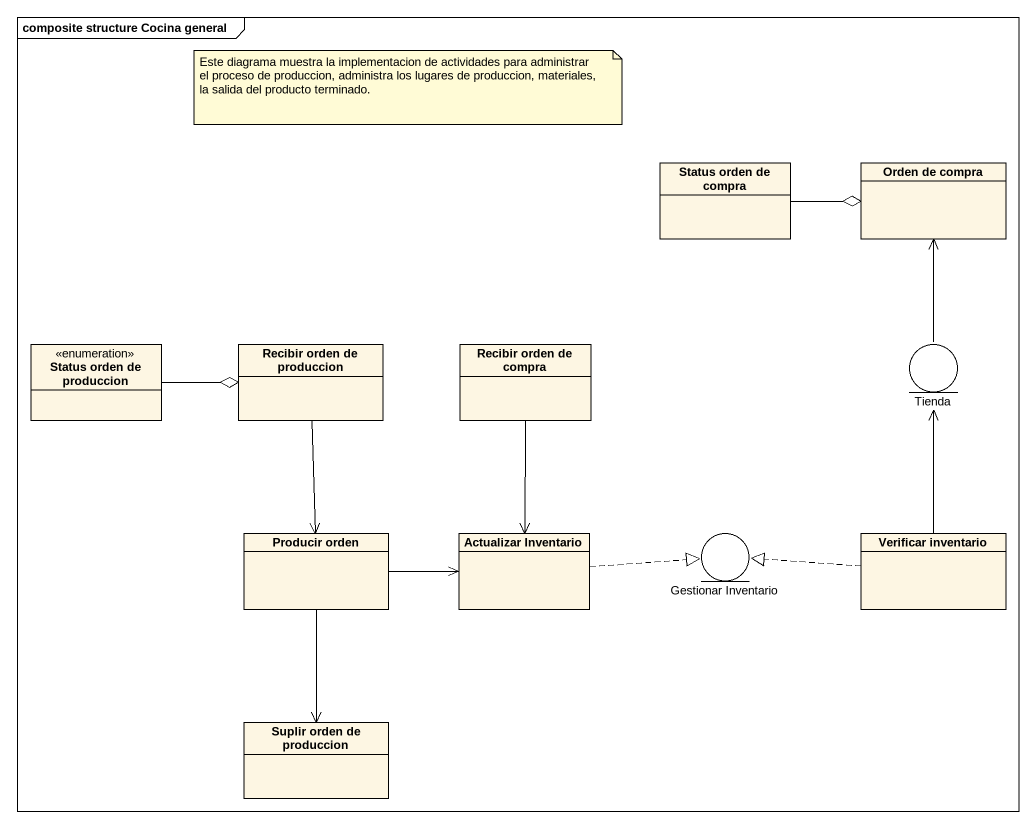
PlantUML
@startuml
mainframe composite structure Cocina general
allowmixing
hide circle
hide empty members
class "Status orden de compra" as Status_orden_de_compra
class "Orden de compra" as Orden_de_compra
enum "Status orden de produccion" as Status_orden_de_produccion
class "Recibir orden de produccion" as Recibir_orden_de_produccion
class "Recibir orden de compra" as Recibir_orden_de_compra
entity Tienda
class "Producir orden" as Producir_orden
class "Actualizar Inventario" as Actualizar_Inventario
entity "Gestionar Inventario" as Gestionar_Inventario
class "Verificar inventario" as Verificar_inventario
class "Suplir orden de produccion" as Suplir_orden_de_produccion
Status_orden_de_compra -right-o Orden_de_compra
Status_orden_de_produccion -right-o Recibir_orden_de_produccion
Recibir_orden_de_produccion --> Producir_orden
Recibir_orden_de_compra --> Actualizar_Inventario
Tienda -up-> Orden_de_compra
Producir_orden -right-> Actualizar_Inventario
Producir_orden --> Suplir_orden_de_produccion
Actualizar_Inventario .right.|> Gestionar_Inventario
Verificar_inventario -up-> Tienda
Verificar_inventario .left.|> Gestionar_Inventario
note as N1
  Este diagrama muestra la implementacion de actividades para administrar el proceso de produccion, administra los lugares de produccion, materiales, la salida del producto terminado.
end note
@enduml
